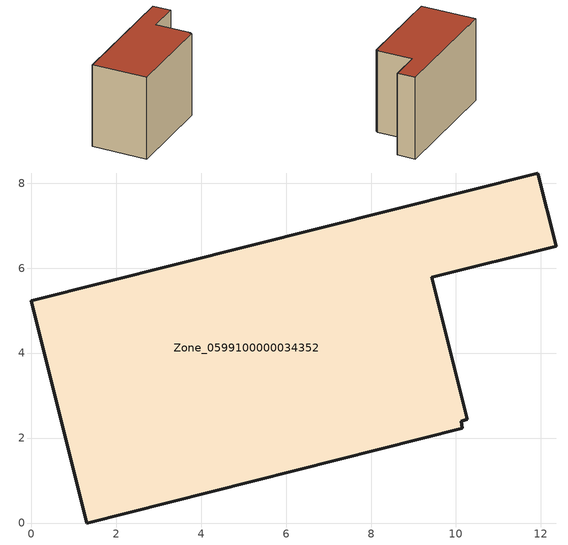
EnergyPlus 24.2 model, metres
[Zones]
Zone_0599100000034352
 floor ground (C_G): 1.31,0 0,5.23 11.93,8.24 12.36,6.52 9.43,5.79 10.27,2.44 10.12,2.39 10.15,2.23 z0
 wall outside (C_F): 12.36,6.52 11.93,8.24 0,5.23 1.31,0 10.15,2.23 10.12,2.39 10.27,2.44 9.43,5.79 12.36,6.52 z0:8.26
 roof outside (C_R): 10.12,2.39 10.27,2.44 9.43,5.79 12.36,6.52 11.93,8.24 0,5.23 1.31,0 10.15,2.23 z8.26
[BUILDING]
Pand.0599100000034352: North Axis=0; Terrain=City; Loads Convergence Tolerance Value=0.04; Temperature Convergence Tolerance Value=0.4; Solar Distribution=FullExterior; Maximum Number of Warmup Days=25; Minimum Number of Warmup Days=1
[Site:Location]
Rotterdam.The.Hague.AP_ZH_NLD Design_Conditions: Latitude=51.96; Longitude=4.45; Time Zone=1; Elevation=-4.5
[SITE:GROUNDTEMPERATURE:BUILDINGSURFACE]
18, 18, 18, 18, 18, 18, 18, 18, 18, 18, 18, 18
[MATERIAL] Thermal Absorptance=0.9; Solar Absorptance=0.7; Visible Absorptance=0.7
Name | Roughness | Thickness | Conductivity | Density | Specific Heat
G.TI.1975-1991 | MediumSmooth | 0.15 | 0.288461 | 540 | 1210
F.TI.1975-1991 | Rough | 0.3 | 0.230769 | 1920 | 840
R.TI.1975-1991 | MediumRough | 0.2 | 0.153846 | 1500 | 1000
[CONSTRUCTION]
C_G: G.TI.1975-1991
C_F: F.TI.1975-1991
C_R: R.TI.1975-1991
[ZONE]
Zone_0599100000034352: Type=1; Multiplier=1; Ceiling Height=Autocalculate; Volume=Autocalculate; Floor Area=autocalculate; Part of Total Floor Area=Yes
[ZONEINFILTRATION:DESIGNFLOWRATE]
Infil_Zone_0599100000034352: Zone or ZoneList or Space or SpaceList=Zone_0599100000034352; Schedule=AlwaysOn; Design Flow Rate Calculation Method=Flow/Area; Flow Rate per Floor Area=0.003; Constant Term Coefficient=1; Temperature Term Coefficient=0; Velocity Term Coefficient=0; Velocity Squared Term Coefficient=0
[HVACTEMPLATE:ZONE:IDEALLOADSAIRSYSTEM]
Zone_0599100000034352: Maximum Heating Supply Air Temperature=50; Minimum Cooling Supply Air Temperature=13; Maximum Heating Supply Air Humidity Ratio=0.0156; Minimum Cooling Supply Air Humidity Ratio=0.0077; Heating Limit=NoLimit; Cooling Limit=NoLimit; Dehumidification Control Type=ConstantSensibleHeatRatio; Cooling Sensible Heat Ratio=0.7; Dehumidification Setpoint=60; Humidification Control Type=None; Humidification Setpoint=30; Outdoor Air Method=None; Outdoor Air Flow Rate per Person=0.00944; Outdoor Air Flow Rate per Zone Floor Area=0; Outdoor Air Flow Rate per Zone=0; Demand Controlled Ventilation Type=None; Outdoor Air Economizer Type=NoEconomizer; Heat Recovery Type=None; Sensible Heat Recovery Effectiveness=0.7; Latent Heat Recovery Effectiveness=0.65
[ZONECONTROL:THERMOSTAT]
ThermostatControl_Zone_0599100000034352: Zone or ZoneList=Zone_0599100000034352; Control Type Schedule=DualSetpointControlType; Control 1=Thermostat_Zone_0599100000034352; Temperature Difference Between Cutout And Setpoint=0
[THERMOSTATSETPOINT:DUALSETPOINT]
Thermostat_Zone_0599100000034352: Heating Setpoint Temperature Schedule=HeatingSetpoint_Zone_0599100000034352; Cooling Setpoint Temperature Schedule=CoolingSetpoint_Zone_0599100000034352
[SCHEDULE:COMPACT]
HeatingSetpoint_Zone_0599100000034352: Through: 12/31, For: AllDays, Until: 24:00, 21
CoolingSetpoint_Zone_0599100000034352: Through: 12/31, For: AllDays, Until: 24:00, 24
DualSetpointControlType: Through: 12/31, For: AllDays, Until: 24:00, 4
AlwaysOn: Through: 12/31, For: AllDays, Until: 24:00, 1
